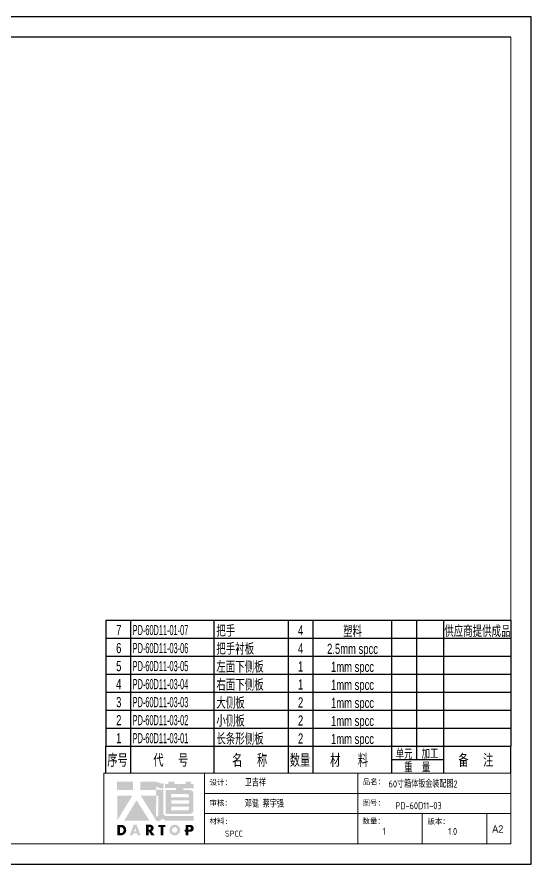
# Model space of a CAD drawing. Header units: millimetres. Extents: x -30327 to 34858, y 4015 to 75103.
# Drawn here: x -7780 to -5038, y 45675 to 50191 of the extents above; entities that cross this region are included whole.
import ezdxf
from ezdxf.enums import TextEntityAlignment as Align

# ---------------------------------------------------------------- set-up
doc = ezdxf.new("R2010")
doc.units = ezdxf.units.MM
for name, color, linetype in [('1轮廓实线层', 7, 'Continuous'), ('2细线层', 4, 'Continuous'), ('6文字层', 3, 'Continuous'), ('print', 30, 'Continuous'), ('图框层', 7, 'Continuous')]:
    doc.layers.add(name, color=color, linetype=linetype)
doc.layers.add('A-TITLEBLOCK', color=7, linetype='Continuous', lineweight=18)
doc.styles.add('GB', font='GBENOR.SHX', dxfattribs={"bigfont": 'gbcbig.shx'})
doc.styles.add('PC_TEXTSTYLE', font='arial.ttf', dxfattribs={"width": 0.8})
doc.styles.add('SLDTEXTSTYLE0', font='simfang.ttf', dxfattribs={"bigfont": 'bigfont'})
doc.styles.add('SLDTEXTSTYLE1', font='Gothic.ttf', dxfattribs={"width": 0.913})

# ---------------------------------------------------------------- blocks, each defined once
blk = doc.blocks.new('PC_MXB_BLOCK')
at = {"layer": '1轮廓实线层'}
for p, q in [((-180, 8), (-180, 0)), ((0, 8), (0, 0))]:
    blk.add_line(p, q, dxfattribs=at)
at = {"layer": '2细线层'}
for p, q in [((-180, 8), (0, 8)), ((-169, 8), (-169, 0)), ((-132, 8), (-132, 0)), ((-99, 8), (-99, 0)), ((-88, 8), (-88, 0)), ((-53, 8), (-53, 0)), ((-42, 8), (-42, 0)), ((-30, 8), (-30, 0)), ((-180, 0), (0, 0))]:
    blk.add_line(p, q, dxfattribs=at)
at = {"layer": '6文字层', "style": 'PC_TEXTSTYLE'}
for tag, width, p, p2 in [('序号', 0.769182, (-178.38, 1.35), (-170.09, 1.35)), ('代号', 3.14773, (-168.05, 1.35), (-134.11, 1.35)), ('名称', 2.802424, (-130.87, 1.2), (-100.28, 1.2)), ('数量', 0.817449, (-97.88, 1.2), (-89, 1.2)), ('材料', 2.943328, (-86.43, 1.01), (-54.3, 1.01)), ('单重', 0.854038, (-52.21, 0.89), (-43, 0.89)), ('总重', 0.958888, (-41.2, 1.27), (-30.86, 1.27)), ('备注', 2.494074, (-28.61, 1.02), (-1.16, 1.02))]:
    blk.add_attdef(tag, text='', height=4.5, dxfattribs=dict(at, width=width)).set_placement(p, p2, align=Align.FIT)
blk = doc.blocks.new('PC_MXBTITLERECORD')
at = {"layer": '1轮廓实线层'}
for p, q in [((-180, 0), (-180, 12)), ((0, 0), (0, 12))]:
    blk.add_line(p, q, dxfattribs=at)
at = {"layer": '2细线层'}
for p, q in [((-169, 12), (-169, 0)), ((-132, 12), (-132, 0)), ((-99, 12), (-99, 0)), ((-88, 12), (-88, 0)), ((-53, 12), (-53, 0)), ((-42, 12), (-42, 6)), ((-30, 12), (-30, 0)), ((-30, 6), (-53, 6))]:
    blk.add_line(p, q, dxfattribs=at)
at = {"style": 'PC_TEXTSTYLE', "flags": 1}
blk.add_attdef('Fo oFShowMe', (-53, 6), '', height=0.00000005, dxfattribs=at)
at = {"layer": '6文字层', "style": 'PC_TEXTSTYLE', "width": 0.667}
for s, height, p in [('单元', 4, (-47.45, 8.84)), ('加工', 4, (-35.96, 8.94)), ('序号', 5, (-174.77, 6)), ('代     号', 5, (-151.09, 6)), ('名     称', 5, (-116.06, 6)), ('数量', 5, (-93.71, 6)), ('材      料', 5, (-71.89, 6)), ('备     注', 5, (-15.57, 6)), ('重    量', 4, (-41.65, 2.94))]:
    blk.add_text(s, height=height, dxfattribs=at).set_placement(p, align=Align.MIDDLE)
blk = doc.blocks.new('Dartop Logo')
at = {"true_color": 0xc40018}
h = blk.add_hatch(color=12, dxfattribs=at)
h.set_gradient(color1=(196, 0, 24), color2=(196, 0, 24), tint=1)
h.paths.add_polyline_path([(30.39, -3.87), (33.08, -5.04), (35.99, -5.04), (35.99, -1.19), (33.59, -1.19), (30.46, 0.05), (17.94, 0.05), (17.94, -6.46), (30.12, -6.46), (30.12, -6.59), (30.12, -10.75), (18.31, -10.75), (30.46, -30.31), (32.87, -30.31, 0.279375), (34.63, -28.6), (34.63, -28.51), (34.84, -28.51, 0.143145), (38.15, -30.2), (59.27, -30.2), (59.27, -26.49), (38.06, -26.49, -0.414214), (35.75, -24.18), (35.75, -6.26), (30.39, -6.26)])
h.paths.add_polyline_path([(30.25, -10.84), (31.8, -10.84), (31.8, -26.02, -0.088936), (30.9, -26.94), (30.24, -26.94)], flags=16)
h = blk.add_hatch(color=12, dxfattribs=at)
h.set_gradient(color1=(196, 0, 24), color2=(196, 0, 24), tint=1)
h.paths.add_polyline_path([(59.24, -1.73), (57.36, -1.73), (57.36, 0.06), (53.06, 0.06), (53.06, -1.64), (44.29, -1.64), (44.29, 0.15), (39.7, 0.15), (39.7, -1.67), (37.16, -1.67), (37.16, -4.97), (45.54, -4.97), (45.54, -6.42), (37.73, -6.42), (37.73, -24.88), (56.26, -24.88, 0.414214), (59.15, -21.99), (59.15, -9.35, 0.414214), (56.26, -6.46), (51.36, -6.46), (51.36, -5.03), (59.24, -5.03)])
h.paths.add_polyline_path([(54.21, -9.59, -0.414214), (55.66, -11.04), (55.66, -12.1), (41.79, -12.1), (41.79, -9.59)], flags=16)
h.paths.add_polyline_path([(55.57, -14.33), (55.57, -17.01), (41.88, -17.01), (41.88, -14.33)], flags=16)
h.paths.add_polyline_path([(55.75, -19.43), (55.75, -20.57, -0.414214), (54.3, -22.02), (41.88, -22.02), (41.88, -19.43)], flags=16)
h = blk.add_hatch(color=12, dxfattribs=at)
h.set_gradient(color1=(196, 0, 24), color2=(196, 0, 24), tint=1)
h.paths.add_polyline_path([(12.18, 0), (0, 0), (0, -6.37), (12.18, -6.37)])
h = blk.add_hatch(color=12, dxfattribs=at)
h.set_gradient(color1=(196, 0, 24), color2=(196, 0, 24), tint=1)
h.paths.add_polyline_path([(11.79, -10.83), (0.03, -10.83), (0.03, -30.03)])
h = blk.add_hatch(color=12, dxfattribs=at)
h.set_gradient(color1=(196, 0, 24), color2=(196, 0, 24), tint=1)
h.paths.add_polyline_path([(15.05, -14.31), (5.44, -30.15), (25.01, -30.15)])
at = {"true_color": 0x646464}
h = blk.add_hatch(color=251, dxfattribs=at)
h.set_gradient(color1=(100, 100, 100), color2=(100, 100, 100), tint=1)
h.paths.add_polyline_path([(4.15, -33.43), (0.11, -33.43), (0.11, -41.5), (3.51, -41.5, 0.793016)])
h.paths.add_polyline_path([(3.57, -39.73), (2.16, -39.73), (2.16, -35.19), (3.42, -35.19, -0.671361)], flags=16)
h = blk.add_hatch(color=251, dxfattribs=at)
h.set_gradient(color1=(100, 100, 100), color2=(100, 100, 100), tint=1)
h.paths.add_polyline_path([(15.08, -33.36), (12.78, -33.36), (9.82, -41.51), (12, -41.51), (12.51, -40.06), (15.46, -40.06), (15.99, -41.52), (18.19, -41.52)])
h.paths.add_polyline_path([(14.9, -38.51), (13.07, -38.51), (13.97, -35.95)], flags=16)
h = blk.add_hatch(color=251, dxfattribs=at)
h.set_gradient(color1=(100, 100, 100), color2=(100, 100, 100), tint=1)
h.paths.add_polyline_path([(26.27, -33.36), (22.3, -33.36), (22.3, -41.51), (24.4, -41.51), (24.4, -38.28), (26.55, -41.54), (29.09, -41.54), (26.61, -38.3, 0.744055)])
h.paths.add_polyline_path([(24.38, -37.08), (24.38, -34.94), (25.32, -34.94, -0.796809), (25.3, -37.08)], flags=16)
h = blk.add_hatch(color=251, dxfattribs=at)
h.set_gradient(color1=(100, 100, 100), color2=(100, 100, 100), tint=1)
h.paths.add_polyline_path([(37.44, -33.4), (31.88, -33.4), (31.88, -35.16), (33.61, -35.16), (33.61, -41.52), (35.69, -41.52), (35.69, -35.16), (37.44, -35.16)])
h = blk.add_hatch(color=251, dxfattribs=at)
h.set_gradient(color1=(100, 100, 100), color2=(100, 100, 100), tint=1)
h.paths.add_polyline_path([(40.46, -37.41, 1), (48.83, -37.41, 1)])
h.paths.add_polyline_path([(46.8, -37.41, -1), (42.5, -37.41, -1)], flags=16)
h = blk.add_hatch(color=251, dxfattribs=at)
h.set_gradient(color1=(100, 100, 100), color2=(100, 100, 100), tint=1)
h.paths.add_polyline_path([(56.85, -33.38), (56.73, -33.38), (53.19, -33.38), (53.19, -37.19), (52.26, -37.19), (52.26, -38.73), (53.18, -38.73), (53.18, -41.5), (55.24, -41.5), (55.24, -38.72), (57.51, -38.72, 0.812304)])
h.paths.add_polyline_path([(55.21, -37.18), (55.21, -35.05), (56.39, -35.05, -0.778213), (56.27, -37.18)], flags=16)
blk = doc.blocks.new('DT-A2-TITLE')
for p, q in [((594, 420), (0, 420)), ((0, 420), (0, 420)), ((0, 420), (0, 0)), ((0, 420), (10, 420)), ((594, 0), (594, 420)), ((10, 410), (10, 10)), ((584, 410), (10, 410))]:
    blk.add_line(p, q)
at = {"layer": 'A-TITLEBLOCK', "color": 7}
for p, q in [((584, 410), (584, 10)), ((594, 0), (594, 297)), ((382, 10), (382, 45)), ((584, 45), (382, 45)), ((432, 45), (432, 10)), ((508, 45), (508, 10)), ((584, 35), (432, 35)), ((432, 25), (584.08, 25)), ((540, 10), (540, 25)), ((572, 10), (572, 25)), ((10, 10), (584, 10)), ((0, 0), (594, 0))]:
    blk.add_line(p, q, dxfattribs=at)
at = {"layer": 'A-TITLEBLOCK', "xscale": 0.6400000000000001, "yscale": 0.6400000000000001, "zscale": 0.6400000000000001}
blk.add_blockref('Dartop Logo', (388.65, 40.81), dxfattribs=at)
at = {"style": 'GB'}
for tag, p, height in [('#设计', (451.96, 38.52), 3.5), ('#品名', (523.32, 37.95), 3.5), ('#审核', (451.99, 28.1), 3.5), ('#图号', (526.67, 27.2), 3.5), ('#材料说明', (442.15, 13.59), 3), ('#数量', (520.33, 14.51), 3.5), ('#版本', (552.92, 14.47), 3.5)]:
    blk.add_attdef(tag, p, '', height=height, dxfattribs=at)
at = {"layer": 'A-TITLEBLOCK', "color": 7, "attachment_point": 1}
for s, insert, char_height, style in [('设计：', (434.47, 41.87), 2.646, 'SLDTEXTSTYLE0'), ('品名：', (510.43, 42.19), 2.646, 'SLDTEXTSTYLE0'), ('审核：', (434.47, 31.64), 2.646, 'SLDTEXTSTYLE0'), ('图号：', (510.4, 31.66), 2.646, 'SLDTEXTSTYLE0'), ('材料:', (434.47, 22.62), 2.646, 'SLDTEXTSTYLE0'), ('数量：', (510.35, 22.64), 2.646, 'SLDTEXTSTYLE0'), ('版本：', (542.59, 22.48), 2.646, 'SLDTEXTSTYLE0'), ('A2', (574.7, 19.21), 3.704, 'SLDTEXTSTYLE1')]:
    blk.add_mtext(s, dxfattribs=dict(at, insert=insert, char_height=char_height, style=style))

msp = doc.modelspace()

# ---------------------------------------------------------------- linework, layer by layer
at = {"layer": 'print'}
msp.add_lwpolyline([(-11424.6499, 45675.2683), (-5037.9619, 45675.2683), (-5037.9619, 50191.1083), (-11424.6499, 50191.1083)], close=True, dxfattribs=at)
msp.add_lwpolyline([(-11424.6499, 45675.2683), (-5037.9619, 45675.2683), (-5037.9619, 50191.1083), (-11424.6499, 50191.1083)], close=True, dxfattribs=at)

# ---------------------------------------------------------------- block references
at = {"xscale": 10.752, "yscale": 10.752, "zscale": 10.752}
msp.add_blockref('DT-A2-TITLE', (-11424.6499, 45675.2683), dxfattribs=at).add_auto_attribs({'#设计': '卫吉祥', '#审核': '邓健 蔡宇强', '#材料说明': 'SPCC', '#品名': '60寸箱体钣金装配图2', '#图号': 'PD-60D11-03', '#数量': '1', '#版本': '1.0'})
at = {"layer": '图框层'}
ref = msp.add_blockref('PC_MXB_BLOCK', (-5145.4819, 46879.466), dxfattribs=dict(at, xscale=12.00596294478851, yscale=12.00596294478851, zscale=12.00596294478851))
ref.add_attrib('材料', '塑料', dxfattribs={"layer": '6文字层', "height": 54.02683, "style": 'PC_TEXTSTYLE', "width": 0.667}).set_placement((-5990.3253, 46891.5962), align=Align.CENTER)
ref.add_attrib('代号', 'PD-60D11-01-07', (-7163.0456, 46895.6607), dxfattribs={"layer": '6文字层', "height": 54.026833, "style": 'PC_TEXTSTYLE', "width": 0.5})
ref.add_attrib('序号', '7', dxfattribs={"layer": '6文字层', "height": 54.0268, "style": 'PC_TEXTSTYLE', "width": 0.667}).set_placement((-7237.3408, 46895.6607), align=Align.CENTER)
ref.add_attrib('名称', '把手', (-6716.6626, 46893.8189), dxfattribs={"layer": '6文字层', "height": 54.02683, "style": 'PC_TEXTSTYLE', "width": 0.667})
ref.add_attrib('数量', '4', dxfattribs={"layer": '6文字层', "height": 54.0268, "style": 'PC_TEXTSTYLE', "width": 0.667}).set_placement((-6267.3184, 46893.8189), align=Align.CENTER)
ref.add_attrib('备注', '供应商提供成品', dxfattribs={"layer": '6文字层', "height": 54.02683, "style": 'PC_TEXTSTYLE', "width": 0.667}).set_placement((-5324.1943, 46891.768), align=Align.CENTER)
ref = msp.add_blockref('PC_MXB_BLOCK', (-5145.4819, 46783.4183), dxfattribs=dict(at, xscale=12.00596294478851, yscale=12.00596294478851, zscale=12.00596294478851))
ref.add_attrib('材料', '2.5mm spcc', dxfattribs={"layer": '6文字层', "height": 54.02683, "style": 'PC_TEXTSTYLE', "width": 0.667}).set_placement((-5990.3253, 46795.5485), align=Align.CENTER)
ref.add_attrib('代号', 'PD-60D11-03-06', (-7163.0456, 46799.613), dxfattribs={"layer": '6文字层', "height": 54.026833, "style": 'PC_TEXTSTYLE', "width": 0.5})
ref.add_attrib('序号', '6', dxfattribs={"layer": '6文字层', "height": 54.0268, "style": 'PC_TEXTSTYLE', "width": 0.667}).set_placement((-7237.3408, 46799.613), align=Align.CENTER)
ref.add_attrib('名称', '把手衬板', (-6716.6626, 46797.7712), dxfattribs={"layer": '6文字层', "height": 54.02683, "style": 'PC_TEXTSTYLE', "width": 0.667})
ref.add_attrib('数量', '4', dxfattribs={"layer": '6文字层', "height": 54.0268, "style": 'PC_TEXTSTYLE', "width": 0.667}).set_placement((-6267.3184, 46797.7712), align=Align.CENTER)
ref = msp.add_blockref('PC_MXB_BLOCK', (-5145.4819, 46687.3706), dxfattribs=dict(at, xscale=12.00596294478851, yscale=12.00596294478851, zscale=12.00596294478851))
ref.add_attrib('材料', '1mm spcc', dxfattribs={"layer": '6文字层', "height": 54.02683, "style": 'PC_TEXTSTYLE', "width": 0.667}).set_placement((-5990.3253, 46699.5008), align=Align.CENTER)
ref.add_attrib('代号', 'PD-60D11-03-05', (-7163.0456, 46703.5653), dxfattribs={"layer": '6文字层', "height": 54.026833, "style": 'PC_TEXTSTYLE', "width": 0.5})
ref.add_attrib('序号', '5', dxfattribs={"layer": '6文字层', "height": 54.0268, "style": 'PC_TEXTSTYLE', "width": 0.667}).set_placement((-7237.3408, 46703.5653), align=Align.CENTER)
ref.add_attrib('名称', '左面下侧板', (-6716.6626, 46701.7235), dxfattribs={"layer": '6文字层', "height": 54.02683, "style": 'PC_TEXTSTYLE', "width": 0.667})
ref.add_attrib('数量', '1', dxfattribs={"layer": '6文字层', "height": 54.0268, "style": 'PC_TEXTSTYLE', "width": 0.667}).set_placement((-6267.3184, 46701.7235), align=Align.CENTER)
ref = msp.add_blockref('PC_MXB_BLOCK', (-5145.4819, 46591.3229), dxfattribs=dict(at, xscale=12.00596294478851, yscale=12.00596294478851, zscale=12.00596294478851))
ref.add_attrib('材料', '1mm spcc', dxfattribs={"layer": '6文字层', "height": 54.02683, "style": 'PC_TEXTSTYLE', "width": 0.667}).set_placement((-5990.3253, 46603.4531), align=Align.CENTER)
ref.add_attrib('代号', 'PD-60D11-03-04', (-7163.0456, 46607.5176), dxfattribs={"layer": '6文字层', "height": 54.026833, "style": 'PC_TEXTSTYLE', "width": 0.5})
ref.add_attrib('序号', '4', dxfattribs={"layer": '6文字层', "height": 54.0268, "style": 'PC_TEXTSTYLE', "width": 0.667}).set_placement((-7237.3408, 46607.5176), align=Align.CENTER)
ref.add_attrib('名称', '右面下侧板', (-6716.6626, 46605.6758), dxfattribs={"layer": '6文字层', "height": 54.02683, "style": 'PC_TEXTSTYLE', "width": 0.667})
ref.add_attrib('数量', '1', dxfattribs={"layer": '6文字层', "height": 54.0268, "style": 'PC_TEXTSTYLE', "width": 0.667}).set_placement((-6267.3184, 46605.6758), align=Align.CENTER)
ref = msp.add_blockref('PC_MXB_BLOCK', (-5145.4819, 46495.2752), dxfattribs=dict(at, xscale=12.00596294478851, yscale=12.00596294478851, zscale=12.00596294478851))
ref.add_attrib('材料', '1mm spcc', dxfattribs={"layer": '6文字层', "height": 54.02683, "style": 'PC_TEXTSTYLE', "width": 0.667}).set_placement((-5990.3253, 46507.4053), align=Align.CENTER)
ref.add_attrib('代号', 'PD-60D11-03-03', (-7163.0456, 46511.4699), dxfattribs={"layer": '6文字层', "height": 54.026833, "style": 'PC_TEXTSTYLE', "width": 0.5})
ref.add_attrib('序号', '3', dxfattribs={"layer": '6文字层', "height": 54.0268, "style": 'PC_TEXTSTYLE', "width": 0.667}).set_placement((-7237.3408, 46511.4699), align=Align.CENTER)
ref.add_attrib('名称', '大侧板', (-6716.6626, 46509.6281), dxfattribs={"layer": '6文字层', "height": 54.02683, "style": 'PC_TEXTSTYLE', "width": 0.667})
ref.add_attrib('数量', '2', dxfattribs={"layer": '6文字层', "height": 54.0268, "style": 'PC_TEXTSTYLE', "width": 0.667}).set_placement((-6267.3184, 46509.6281), align=Align.CENTER)
ref = msp.add_blockref('PC_MXB_BLOCK', (-5145.4819, 46399.2275), dxfattribs=dict(at, xscale=12.00596294478851, yscale=12.00596294478851, zscale=12.00596294478851))
ref.add_attrib('材料', '1mm spcc', dxfattribs={"layer": '6文字层', "height": 54.02683, "style": 'PC_TEXTSTYLE', "width": 0.667}).set_placement((-5990.3253, 46411.3576), align=Align.CENTER)
ref.add_attrib('代号', 'PD-60D11-03-02', (-7163.0456, 46415.4222), dxfattribs={"layer": '6文字层', "height": 54.026833, "style": 'PC_TEXTSTYLE', "width": 0.5})
ref.add_attrib('序号', '2', dxfattribs={"layer": '6文字层', "height": 54.0268, "style": 'PC_TEXTSTYLE', "width": 0.667}).set_placement((-7237.3408, 46415.4222), align=Align.CENTER)
ref.add_attrib('名称', '小侧板', (-6716.6626, 46413.5804), dxfattribs={"layer": '6文字层', "height": 54.02683, "style": 'PC_TEXTSTYLE', "width": 0.667})
ref.add_attrib('数量', '2', dxfattribs={"layer": '6文字层', "height": 54.0268, "style": 'PC_TEXTSTYLE', "width": 0.667}).set_placement((-6267.3184, 46413.5804), align=Align.CENTER)
ref = msp.add_blockref('PC_MXB_BLOCK', (-5145.4819, 46303.1798), dxfattribs=dict(at, xscale=12.00596294478851, yscale=12.00596294478851, zscale=12.00596294478851))
ref.add_attrib('材料', '1mm spcc', dxfattribs={"layer": '6文字层', "height": 54.02683, "style": 'PC_TEXTSTYLE', "width": 0.667}).set_placement((-5990.3253, 46315.3099), align=Align.CENTER)
ref.add_attrib('代号', 'PD-60D11-03-01', (-7163.0456, 46319.3745), dxfattribs={"layer": '6文字层', "height": 54.026833, "style": 'PC_TEXTSTYLE', "width": 0.5})
ref.add_attrib('序号', '1', dxfattribs={"layer": '6文字层', "height": 54.0268, "style": 'PC_TEXTSTYLE', "width": 0.667}).set_placement((-7237.3408, 46319.3745), align=Align.CENTER)
ref.add_attrib('名称', '长条形侧板', (-6716.6626, 46317.5327), dxfattribs={"layer": '6文字层', "height": 54.02683, "style": 'PC_TEXTSTYLE', "width": 0.667})
ref.add_attrib('数量', '2', dxfattribs={"layer": '6文字层', "height": 54.0268, "style": 'PC_TEXTSTYLE', "width": 0.667}).set_placement((-6267.3184, 46317.5327), align=Align.CENTER)
at = {"layer": '图框层', "xscale": 12.00596294478851, "yscale": 12.00596294478851, "zscale": 12.00596294478851}
msp.add_blockref('PC_MXBTITLERECORD', (-5145.4819, 46159.1083), dxfattribs=at)

doc.saveas('drawing.dxf')
